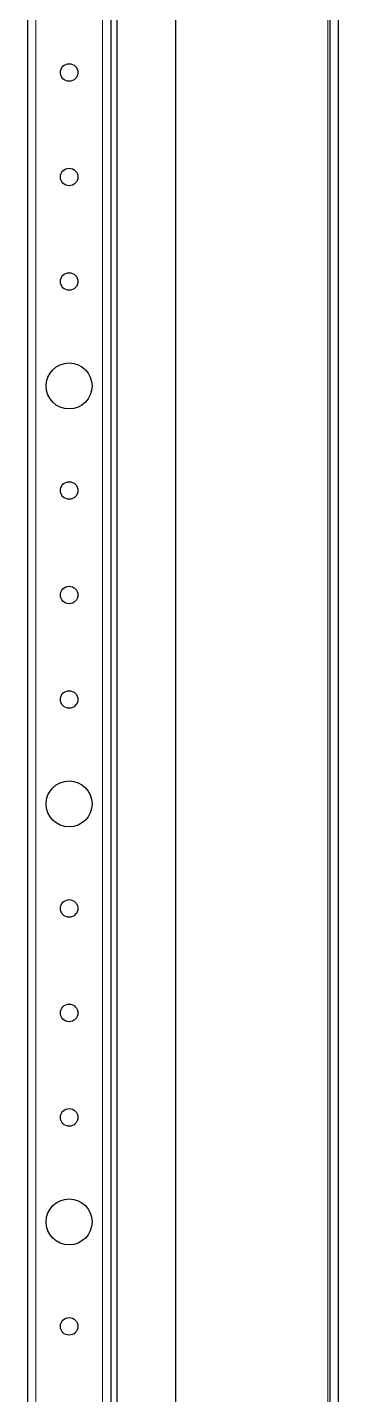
# Model space of a CAD drawing. Header units: millimetres. Extents: x -964 to 2908, y -1920 to 1219.
# Drawn here: x 100.1 to 174.6, y -862.6 to -535.4 of the extents above; entities that cross this region are included whole.
import ezdxf

# ---------------------------------------------------------------- set-up
doc = ezdxf.new("R2010")
doc.units = ezdxf.units.MM

msp = doc.modelspace()

# ---------------------------------------------------------------- linework, layer by layer
at = {"color": 7, "linetype": 'Continuous', "lineweight": 25}
for p, q in [((172.56, -1198.72), (172.56, 756.28)), ((174.56, -1198.72), (174.56, 756.28)), ((121.56, -1167.22), (121.56, 724.78)), ((100.06, 696.28), (100.06, -1138.72)), ((120.06, 696.28), (120.06, -1138.72)), ((135.56, -1049.22), (135.56, -518.22))]:
    msp.add_line(p, q, dxfattribs=at)
at = {"color": 8, "linetype": 'Continuous', "lineweight": 18}
for p, q in [((102.06, 696.28), (102.06, -1138.72)), ((118.06, 696.28), (118.06, -1138.72)), ((171.96, -519.92), (171.96, -1047.52))]:
    msp.add_line(p, q, dxfattribs=at)
at = {"color": 7, "linetype": 'Continuous', "lineweight": 25}
for centre, radius in [((110.06, -546.22), 2.1), ((110.06, -571.22), 2.1), ((110.06, -596.22), 2.1), ((110.06, -621.22), 5.5), ((110.06, -646.22), 2.1), ((110.06, -671.22), 2.1), ((110.06, -696.22), 2.1), ((110.06, -721.22), 5.5), ((110.06, -746.22), 2.1), ((110.06, -771.22), 2.1), ((110.06, -796.22), 2.1), ((110.06, -821.22), 5.5), ((110.06, -846.22), 2.1)]:
    msp.add_circle(centre, radius, dxfattribs=at)

doc.saveas('drawing.dxf')
